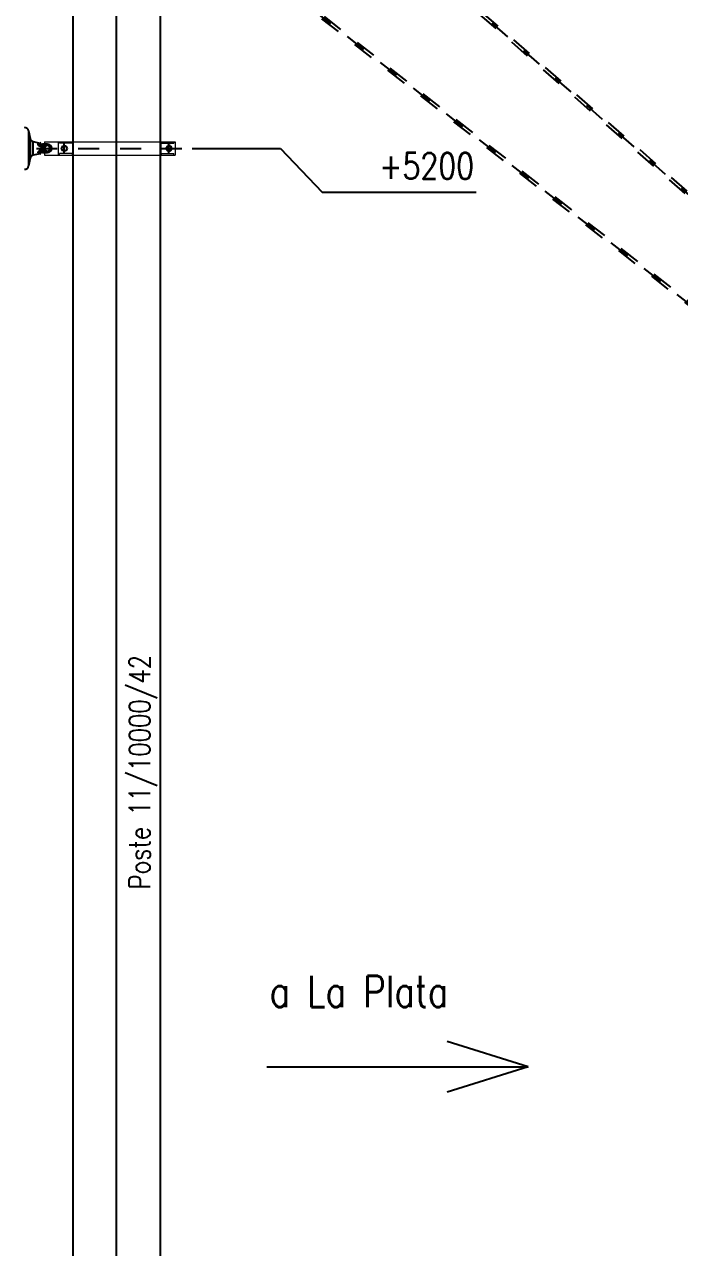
# Model space of a CAD drawing. Header units: millimetres. Extents: x -37020 to 35906, y -101 to 52234.
# Drawn here: x -51.73 to -48.6, y 393.75 to 399.59 of the extents above; entities that cross this region are included whole.
import ezdxf

# ---------------------------------------------------------------- set-up
doc = ezdxf.new("R2010")
doc.units = ezdxf.units.MM
doc.header["$PDMODE"] = 35
doc.header["$PDSIZE"] = 1
doc.linetypes.add('CENTER', pattern=[50.8, 31.75, -6.35, 6.35, -6.35])
doc.linetypes.add('CENTER2', pattern=[28.575, 19.05, -3.175, 3.175, -3.175])
for name, color, linetype in [('0_EJES', 1, 'CENTER2'), ('DIBUJO', 5, 'Continuous'), ('GE-Cotas', 1, 'Continuous'), ('M0_EQUIPOS', 2, 'Continuous'), ('M2_PLBULONES', 2, 'Continuous'), ('M_DIM', 1, 'Continuous')]:
    doc.layers.add(name, color=color, linetype=linetype)
doc.styles.add('ROMAN_SIMPLEX', font='ROMANS')
doc.styles.add('Romans', font='romans.shx', dxfattribs={"width": 0.8})
doc.styles.add('STYLE-MSF', font='simplex.shx', dxfattribs={"width": 0.8})
doc.dimstyles.new('COTAS GENERAL', dxfattribs={"dimscale": 0.1, "dimtxt": 2.5, "dimasz": 2.5, "dimexe": 1, "dimexo": 1, "dimgap": 1.25, "dimtad": 1, "dimzin": 1, "dimdsep": 46, "dimtxsty": 'Romans', "dimcen": 1, "dimclrd": 2, "dimclre": 1, "dimclrt": 3, "dimaunit": 1, "dimadec": 3, "dimazin": 0, "dimtfac": 1, "dimtix": 1, "dimtmove": 0, "dimatfit": 0, "dimfxl": 1, "dimtolj": 1, "dimarcsym": 0})

# ---------------------------------------------------------------- blocks, each defined once
blk = doc.blocks.new('*D313')
at = {"layer": 'Defpoints', "color": 0, "transparency": 16777216}
for p in [(-55.8202, 399.1444), (-56.9384, 398.9944), (-51.2936, 393.7944)]:
    blk.add_point(p, dxfattribs=at)
at = {"layer": 'GE-Cotas', "color": 1, "lineweight": -2, "transparency": 16777216}
for p, q in [((-56.2202, 398.9944), (-56.0202, 399.1444)), ((-56.0202, 399.1444), (-55.0527, 399.1444)), ((-56.8884, 398.9944), (-56.2202, 398.9944))]:
    blk.add_line(p, q, dxfattribs=at)
at = {"layer": 'GE-Cotas', "color": 3, "linetype": 'Continuous', "transparency": 16777216, "insert": (-55.4052, 399.2694), "char_height": 0.125, "attachment_point": 5, "style": 'Romans'}
blk.add_mtext('\\A1;{\\Fsimplex|c0;+ ~}5200', dxfattribs=at)
blk = doc.blocks.new('A$C1BC9721A')
at = {"layer": '0_EJES'}
for p, q in [((310.8, 63.5), (310.8, 0)), ((694.3, 31.8), (0, 31.8)), ((60.8, 53.2), (60.8, 10.3)), ((560.8, 53.2), (560.8, 10.3))]:
    blk.add_line(p, q, dxfattribs=at)
at = {"layer": 'M0_EQUIPOS', "color": 6, "linetype": 'Continuous', "lineweight": 15}
for p, q in [((30.8, 0), (30.8, 63.5)), ((655.8, 63.5), (30.8, 63.5)), ((37.5, 63.5), (37.5, 57.1)), ((98, 57.1), (98, 63.5)), ((99.2, 0), (99.2, 63.5)), ((522.3, 0), (522.3, 63.5)), ((523.6, 57.1), (523.6, 63.5)), ((584, 63.5), (584, 57.1)), ((590.8, 0), (590.8, 63.5)), ((655.8, 0), (655.8, 63.5)), ((655.8, 0), (30.8, 0)), ((98, 57.1), (37.5, 57.1)), ((37.5, 0), (37.5, 6.4)), ((98, 6.4), (37.5, 6.4)), ((98, 6.4), (98, 0)), ((523.6, 57.1), (584, 57.1)), ((523.6, 6.4), (523.6, 0)), ((523.6, 6.4), (584, 6.4)), ((584, 0), (584, 6.4))]:
    blk.add_line(p, q, dxfattribs=at)
at = {"layer": 'M2_PLBULONES', "linetype": 'Continuous'}
for p, q in [((53.9, 43.8), (46.9, 31.8)), ((46.9, 31.8), (53.9, 19.8)), ((67.7, 43.8), (53.9, 43.8)), ((53.9, 19.8), (67.7, 19.8)), ((74.6, 31.8), (67.7, 43.8)), ((67.7, 19.8), (74.6, 31.8)), ((546.9, 31.8), (553.9, 43.8)), ((553.9, 19.8), (546.9, 31.8)), ((553.9, 43.8), (567.7, 43.8)), ((567.7, 19.8), (553.9, 19.8)), ((567.7, 43.8), (574.6, 31.8)), ((574.6, 31.8), (567.7, 19.8))]:
    blk.add_line(p, q, dxfattribs=at)
for centre in [(60.8, 31.8), (560.8, 31.8)]:
    blk.add_circle(centre, 12, dxfattribs=at)
blk = doc.blocks.new('*D314')
at = {"layer": 'Defpoints', "color": 0, "transparency": 16777216}
for p in [(-50.9828, 399.0021), (-50.1108, 398.7933), (-51.2936, 393.8021)]:
    blk.add_point(p, dxfattribs=at)
at = {"layer": 'GE-Cotas', "color": 1, "lineweight": -2, "transparency": 16777216}
for p, q in [((-50.9328, 399.0021), (-50.5108, 399.0021)), ((-50.5108, 399.0021), (-50.3108, 398.7933)), ((-50.3108, 398.7933), (-49.5762, 398.7933))]:
    blk.add_line(p, q, dxfattribs=at)
at = {"layer": 'GE-Cotas', "color": 3, "linetype": 'Continuous', "transparency": 16777216, "insert": (-49.8123, 398.9183), "char_height": 0.125, "attachment_point": 5, "style": 'Romans'}
blk.add_mtext('\\A1;+5200', dxfattribs=at)
blk = doc.blocks.new('*D315')
at = {"layer": 'Defpoints', "color": 0, "transparency": 16777216}
for p in [(-50.2767, 401.5286), (-50.9828, 401.3322), (-51.2936, 393.8021)]:
    blk.add_point(p, dxfattribs=at)
at = {"layer": 'GE-Cotas', "color": 1, "lineweight": -2, "transparency": 16777216}
for p, q in [((-50.6767, 401.3322), (-50.4767, 401.5286)), ((-50.4767, 401.5286), (-49.7421, 401.5286)), ((-50.9328, 401.3322), (-50.6767, 401.3322))]:
    blk.add_line(p, q, dxfattribs=at)
at = {"layer": 'GE-Cotas', "color": 3, "linetype": 'Continuous', "transparency": 16777216, "insert": (-49.9781, 401.6536), "char_height": 0.125, "attachment_point": 5, "style": 'Romans'}
blk.add_mtext('\\A1;+7530', dxfattribs=at)
blk = doc.blocks.new('*D317')
at = {"layer": 'Defpoints', "color": 0, "transparency": 16777216}
for p in [(-55.7534, 400.2194), (-56.8151, 399.9619), (-51.2936, 394.1621)]:
    blk.add_point(p, dxfattribs=at)
at = {"layer": 'GE-Cotas', "color": 1, "lineweight": -2, "transparency": 16777216}
for p, q in [((-56.1534, 399.9619), (-55.9534, 400.2194)), ((-55.9534, 400.2194), (-54.9858, 400.2194)), ((-56.7651, 399.9619), (-56.1534, 399.9619))]:
    blk.add_line(p, q, dxfattribs=at)
at = {"layer": 'GE-Cotas', "color": 3, "linetype": 'Continuous', "transparency": 16777216, "insert": (-55.3384, 400.3444), "char_height": 0.125, "attachment_point": 5, "style": 'Romans'}
blk.add_mtext('\\A1;{\\Fsimplex|c0;+ ~}5800', dxfattribs=at)
blk = doc.blocks.new('*D318')
at = {"layer": 'Defpoints', "color": 0, "transparency": 16777216}
for p in [(-49.5884, 400.1496), (-50.9828, 399.9619), (-51.2936, 393.8021)]:
    blk.add_point(p, dxfattribs=at)
at = {"layer": 'GE-Cotas', "color": 1, "lineweight": -2, "transparency": 16777216}
for p, q in [((-49.9884, 399.9619), (-49.7884, 400.1496)), ((-49.7884, 400.1496), (-49.0539, 400.1496)), ((-50.9328, 399.9619), (-49.9884, 399.9619))]:
    blk.add_line(p, q, dxfattribs=at)
at = {"layer": 'GE-Cotas', "color": 3, "linetype": 'Continuous', "transparency": 16777216, "insert": (-49.2899, 400.2746), "char_height": 0.125, "attachment_point": 5, "style": 'Romans'}
blk.add_mtext('\\A1;+6160', dxfattribs=at)
blk = doc.blocks.new('POSTE')
at = {"layer": 'M0_EQUIPOS', "color": 3}
for p, q in [((-0.21, -2.2216), (-0.21, 8.7784)), ((0.21, 8.7784), (0.21, -2.2216))]:
    blk.add_line(p, q, dxfattribs=at)
blk = doc.blocks.new('RIENDA RB')
at = {"layer": 'M0_EQUIPOS', "color": 1, "linetype": 'CENTER'}
for p, q in [((313.6, 0), (8499.9, -6403)), ((990.9, -520.3), (7977.3, -5979.5)), ((979.6, -530.3), (7971.7, -5993.6))]:
    blk.add_line(p, q, dxfattribs=at)
blk = doc.blocks.new('RIENDA RA')
at = {"layer": '0_EJES'}
for p, q in [((8500, -7143), (315, 0)), ((7991, -6708.8), (949, -563.3)), ((8000.9, -6697.5), (958.8, -552))]:
    blk.add_line(p, q, dxfattribs=at)

msp = doc.modelspace()

# ---------------------------------------------------------------- linework, layer by layer
at = {"layer": '0_EJES', "linetype": 'CENTER'}
msp.add_line((-51.2936, 391.1521), (-51.2936, 402.1521), dxfattribs=at)
at = {"layer": '0_EJES'}
for p, q in [((-51.5436, 398.9806), (-51.5436, 399.0236)), ((-51.2936, 398.9704), (-51.2936, 399.0339)), ((-51.0436, 398.9806), (-51.0436, 399.0236))]:
    msp.add_line(p, q, dxfattribs=at)
at = {"layer": 'M0_EQUIPOS', "color": 1}
for p, q in [((-51.7144, 399.0863), (-51.7064, 399.0486)), ((-51.7144, 399.0863), (-51.7144, 398.918)), ((-51.7064, 399.0486), (-51.7064, 398.9557)), ((-51.6925, 399.0347), (-51.6599, 399.0277)), ((-51.6925, 398.9696), (-51.6925, 399.0347)), ((-51.6599, 399.0277), (-51.6599, 399.0271)), ((-51.6516, 399.0171), (-51.624, 399.0171)), ((-51.624, 398.9871), (-51.6516, 398.9871)), ((-51.6507, 399.0223), (-51.6485, 399.0222)), ((-51.6507, 399.0223), (-51.6485, 399.0222)), ((-51.6507, 399.0223), (-51.6485, 399.0222)), ((-51.6507, 399.0223), (-51.6507, 399.0223)), ((-51.6485, 399.0222), (-51.6477, 399.0222)), ((-51.6485, 399.0222), (-51.6442, 399.0221)), ((-51.6485, 399.0222), (-51.6485, 399.0222)), ((-51.624, 399.0221), (-51.6477, 399.0221)), ((-51.6476, 399.0074), (-51.6476, 398.9968)), ((-51.624, 399.0171), (-51.624, 399.0221)), ((-51.624, 398.9871), (-51.624, 398.9821)), ((-51.7064, 398.9557), (-51.7144, 398.918)), ((-51.6599, 398.9765), (-51.6925, 398.9696)), ((-51.6599, 398.9771), (-51.6599, 398.9765)), ((-51.6485, 398.982), (-51.6507, 398.982)), ((-51.6507, 398.982), (-51.6507, 398.9819)), ((-51.6442, 398.9821), (-51.6485, 398.982)), ((-51.6485, 398.982), (-51.6485, 398.982)), ((-51.6477, 398.9821), (-51.624, 398.9821))]:
    msp.add_line(p, q, dxfattribs=at)
at = {"layer": 'M0_EQUIPOS', "color": 6, "linetype": 'Continuous', "lineweight": 15}
for p, q in [((-51.5669, 399.0339), (-51.5669, 399.0275)), ((-51.5064, 399.0275), (-51.5669, 399.0275)), ((-51.5064, 399.0275), (-51.5064, 399.0339)), ((-51.5052, 399.0339), (-51.5052, 398.9704)), ((-51.0821, 399.0339), (-51.0821, 398.9704)), ((-51.0808, 399.0275), (-51.0808, 399.0339)), ((-51.0808, 399.0275), (-51.0204, 399.0275)), ((-51.0204, 399.0339), (-51.0204, 399.0275)), ((-51.0136, 399.0339), (-51.0136, 398.9704)), ((-51.5064, 398.9768), (-51.5669, 398.9768)), ((-51.5669, 398.9704), (-51.5669, 398.9768)), ((-51.5064, 398.9768), (-51.5064, 398.9704)), ((-51.0808, 398.9768), (-51.0204, 398.9768)), ((-51.0808, 398.9768), (-51.0808, 398.9704)), ((-51.0204, 398.9704), (-51.0204, 398.9768))]:
    msp.add_line(p, q, dxfattribs=at)
at = {"layer": 'M0_EQUIPOS', "color": 1, "flags": 128}
for points in [[(-51.6553, 399.0109), (-51.6549, 399.0116), (-51.6544, 399.0124), (-51.654, 399.0131), (-51.6535, 399.0139), (-51.653, 399.0147), (-51.6525, 399.0155), (-51.6521, 399.0163), (-51.6516, 399.0171)], [(-51.6553, 398.9934), (-51.6549, 398.9926), (-51.6544, 398.9919), (-51.654, 398.9911), (-51.6535, 398.9903), (-51.653, 398.9895), (-51.6525, 398.9887), (-51.6521, 398.9879), (-51.6516, 398.9871)], [(-51.6476, 399.0074), (-51.6471, 399.0079), (-51.6467, 399.0084), (-51.6462, 399.009), (-51.6457, 399.0095), (-51.6453, 399.01), (-51.6448, 399.0105), (-51.6443, 399.011), (-51.6438, 399.0115)], [(-51.6476, 398.9968), (-51.6471, 398.9963), (-51.6467, 398.9958), (-51.6462, 398.9953), (-51.6457, 398.9948), (-51.6453, 398.9943), (-51.6448, 398.9937), (-51.6443, 398.9932), (-51.6438, 398.9927)]]:
    msp.add_lwpolyline(points, dxfattribs=at)
at = {"layer": 'M0_EQUIPOS', "color": 1}
for centre, radius, start, end in [((-51.734, 399.0821), 0.02, 11.98678, 90), ((-51.6888, 399.0523), 0.018, 191.98678, 257.98441), ((-51.661, 399.0229), 0.005, 11.5672, 77.98441), ((-51.6609, 399.0223), 0.00497, 22.85376, 78.54383), ((-51.658, 399.0211), 0.00318, 43.51785, 96.98525), ((-51.6477, 399.0261), 0.00394, 257.89005, 270.13275), ((-51.6525, 399.0021), 0.00724, 312.56249, 47.43751), ((-51.6525, 399.0021), 0.0128, 312.56249, 47.43751), ((-51.624, 399.0021), 0.02, 270, 90), ((-51.624, 399.0021), 0.015, 270, 90), ((-51.6888, 398.9519), 0.018, 102.01559, 168.01322), ((-51.661, 398.9814), 0.005, 282.01559, 347.66186), ((-51.6609, 398.982), 0.00497, 281.44622, 337.72373), ((-51.658, 398.9831), 0.00318, 262.95168, 316.46321), ((-51.6477, 398.978), 0.00409, 90.09389, 101.88331), ((-51.734, 398.9221), 0.02, 270, 348.01322)]:
    msp.add_arc(centre, radius, start, end, dxfattribs=at)
for points, knots in [([(-51.6584, 399.0243), (-51.6598, 399.0243), (-51.662, 399.0243), (-51.665, 399.0239), (-51.6669, 399.0234), (-51.6683, 399.0228), (-51.6691, 399.0222), (-51.6696, 399.0215), (-51.6697, 399.0207), (-51.6696, 399.02), (-51.669, 399.0189), (-51.6682, 399.018), (-51.6667, 399.0166), (-51.6642, 399.0149), (-51.6601, 399.0128), (-51.6569, 399.0115), (-51.6553, 399.0109)], [0, 0, 0, 0, 0.134131, 0.217, 0.299607, 0.343777, 0.387733, 0.429921, 0.446773, 0.483545, 0.505141, 0.577855, 0.594538, 0.694983, 0.847277, 1, 1, 1, 1]), ([(-51.6553, 398.9934), (-51.6561, 398.9931), (-51.6581, 398.9923), (-51.6614, 398.9908), (-51.6645, 398.9891), (-51.6668, 398.9875), (-51.6683, 398.9862), (-51.6694, 398.9848), (-51.6697, 398.9837), (-51.6696, 398.9829), (-51.6693, 398.9823), (-51.6686, 398.9816), (-51.6676, 398.9811), (-51.6656, 398.9804), (-51.6625, 398.98), (-51.6598, 398.9799), (-51.6584, 398.9799)], [0, 0, 0, 0, 0.069456, 0.196234, 0.322712, 0.383476, 0.443991, 0.506117, 0.543534, 0.566286, 0.610443, 0.628789, 0.683449, 0.738429, 0.859928, 1, 1, 1, 1]), ([(-51.6516, 399.0171), (-51.6532, 399.0173), (-51.6565, 399.0178), (-51.6607, 399.0185), (-51.6635, 399.0192), (-51.6649, 399.0197), (-51.6655, 399.02), (-51.6658, 399.0202), (-51.6659, 399.0203), (-51.6659, 399.0205), (-51.6659, 399.0206), (-51.6657, 399.0208), (-51.6651, 399.0211), (-51.6634, 399.0215), (-51.6605, 399.0218), (-51.655, 399.0221), (-51.6508, 399.0221), (-51.6477, 399.0221)], [0, 0, 0, 0, 0.146869, 0.294047, 0.367547, 0.404331, 0.422759, 0.430633, 0.438578, 0.443363, 0.448137, 0.454928, 0.467693, 0.512513, 0.620088, 0.728863, 1, 1, 1, 1]), ([(-51.6477, 398.9821), (-51.651, 398.9821), (-51.656, 398.9822), (-51.6617, 398.9825), (-51.6643, 398.9829), (-51.6654, 398.9833), (-51.6657, 398.9834), (-51.6659, 398.9836), (-51.6659, 398.9838), (-51.6659, 398.9839), (-51.6657, 398.9841), (-51.6651, 398.9845), (-51.6634, 398.9851), (-51.6608, 398.9857), (-51.6567, 398.9864), (-51.6536, 398.9868), (-51.6516, 398.9871)], [0, 0, 0, 0, 0.293836, 0.440817, 0.514443, 0.530742, 0.547208, 0.552651, 0.558169, 0.563004, 0.569967, 0.583328, 0.631374, 0.726336, 0.822151, 1, 1, 1, 1]), ([(-51.6599, 399.0271), (-51.6598, 399.0268), (-51.6597, 399.0261), (-51.6588, 399.0249), (-51.6584, 399.0243)], [0, 0, 0, 0, 0.547147, 1, 1, 1, 1]), ([(-51.6584, 399.0243), (-51.6581, 399.024), (-51.6573, 399.0233), (-51.6554, 399.0227), (-51.6532, 399.0224), (-51.6515, 399.0223), (-51.6507, 399.0223)], [0, 0, 0, 0, 0.230021, 0.460721, 0.736558, 1, 1, 1, 1]), ([(-51.6564, 399.0242), (-51.6564, 399.0242), (-51.6564, 399.0242), (-51.6563, 399.024), (-51.6561, 399.0237), (-51.6558, 399.0235), (-51.6557, 399.0233)], [0, 0, 0, 0, 0.072028, 0.366042, 0.713178, 1, 1, 1, 1]), ([(-51.6557, 399.0233), (-51.6557, 399.0233), (-51.6556, 399.0233), (-51.6554, 399.0231), (-51.6549, 399.0229), (-51.6542, 399.0227), (-51.6531, 399.0225), (-51.652, 399.0224), (-51.6511, 399.0224), (-51.6507, 399.0223)], [0, 0, 0, 0, 0.157036, 0.292402, 0.409981, 0.540009, 0.685554, 0.845059, 1, 1, 1, 1]), ([(-51.6553, 399.0109), (-51.654, 399.0104), (-51.6514, 399.0093), (-51.6489, 399.0081), (-51.6476, 399.0074)], [0, 0, 0, 0, 0.49921, 1, 1, 1, 1]), ([(-51.6476, 398.9968), (-51.6489, 398.9962), (-51.6514, 398.9949), (-51.654, 398.9939), (-51.6553, 398.9934)], [0, 0, 0, 0, 0.498769, 1, 1, 1, 1]), ([(-51.6438, 399.0115), (-51.6451, 399.0126), (-51.6475, 399.0146), (-51.6502, 399.0163), (-51.6516, 399.0171)], [0, 0, 0, 0, 0.497098, 1, 1, 1, 1]), ([(-51.6516, 398.9871), (-51.6502, 398.9879), (-51.6475, 398.9896), (-51.6451, 398.9917), (-51.6438, 398.9927)], [0, 0, 0, 0, 0.497897, 1, 1, 1, 1]), ([(-51.6584, 398.9799), (-51.6588, 398.9794), (-51.6597, 398.9782), (-51.6598, 398.9775), (-51.6599, 398.9771)], [0, 0, 0, 0, 0.452885, 1, 1, 1, 1]), ([(-51.6507, 398.982), (-51.6517, 398.9819), (-51.6535, 398.9818), (-51.6559, 398.9814), (-51.6576, 398.9808), (-51.6582, 398.9802), (-51.6584, 398.9799)], [0, 0, 0, 0, 0.326805, 0.583426, 0.841934, 1, 1, 1, 1]), ([(-51.6557, 398.9809), (-51.6559, 398.9807), (-51.6561, 398.9804), (-51.6564, 398.9801), (-51.6564, 398.9801), (-51.6564, 398.9801)], [0, 0, 0, 0, 0.376695, 0.729247, 1, 1, 1, 1]), ([(-51.6507, 398.9819), (-51.6508, 398.9819), (-51.6513, 398.9819), (-51.6523, 398.9818), (-51.6535, 398.9817), (-51.6544, 398.9815), (-51.6551, 398.9813), (-51.6555, 398.9811), (-51.6557, 398.9809), (-51.6557, 398.9809), (-51.6557, 398.9809)], [0, 0, 0, 0, 0.025879, 0.202341, 0.354354, 0.500108, 0.636108, 0.761288, 0.894588, 1, 1, 1, 1]), ([(-51.6485, 398.982), (-51.6491, 398.982), (-51.6498, 398.982), (-51.6505, 398.9819), (-51.6507, 398.9819)], [0, 0, 0, 0, 0.70041, 1, 1, 1, 1]), ([(-51.6442, 398.9821), (-51.6445, 398.9821), (-51.646, 398.9821), (-51.6475, 398.982), (-51.6485, 398.982)], [0, 0, 0, 0, 0.255946, 1, 1, 1, 1])]:
    msp.add_open_spline(points, degree=3, knots=knots, dxfattribs=at)
at = {"layer": 'M2_PLBULONES', "linetype": 'Continuous'}
for p, q in [((-51.5575, 399.0021), (-51.5506, 399.0141)), ((-51.5506, 398.9901), (-51.5575, 399.0021)), ((-51.5506, 399.0141), (-51.5367, 399.0141)), ((-51.5367, 398.9901), (-51.5506, 398.9901)), ((-51.5367, 399.0141), (-51.5298, 399.0021)), ((-51.5298, 399.0021), (-51.5367, 398.9901)), ((-51.0506, 399.0141), (-51.0575, 399.0021)), ((-51.0575, 399.0021), (-51.0506, 398.9901)), ((-51.0367, 399.0141), (-51.0506, 399.0141)), ((-51.0506, 398.9901), (-51.0367, 398.9901)), ((-51.0298, 399.0021), (-51.0367, 399.0141)), ((-51.0367, 398.9901), (-51.0298, 399.0021))]:
    msp.add_line(p, q, dxfattribs=at)
for centre in [(-51.5436, 399.0021), (-51.0436, 399.0021)]:
    msp.add_circle(centre, 0.012, dxfattribs=at)
at = {"layer": 'M2_PLBULONES', "color": 1, "linetype": 'Continuous', "lineweight": 15}
for start, end in [(120, 180), (180, 240), (60, 120), (240, 300), (0, 60), (300, 0)]:
    msp.add_arc((-51.624, 399.0021), 0.012, start, end, dxfattribs=at)
for points, knots in [([(-51.636, 399.009), (-51.635, 399.0096), (-51.633, 399.0107), (-51.631, 399.0119), (-51.63, 399.0125)], [0, 0, 0, 0, 0.495444, 1, 1, 1, 1]), ([(-51.636, 399.0021), (-51.636, 399.0027), (-51.636, 399.005), (-51.636, 399.0073), (-51.636, 399.009)], [0, 0, 0, 0, 0.232325, 1, 1, 1, 1]), ([(-51.636, 398.9952), (-51.636, 398.9957), (-51.636, 398.997), (-51.636, 398.9993), (-51.636, 399.0012), (-51.636, 399.0021)], [0, 0, 0, 0, 0.211454, 0.603081, 1, 1, 1, 1]), ([(-51.63, 398.9917), (-51.6301, 398.9918), (-51.6312, 398.9924), (-51.6332, 398.9936), (-51.6351, 398.9947), (-51.636, 398.9952)], [0, 0, 0, 0, 0.0700826, 0.5307907, 1, 1, 1, 1]), ([(-51.63, 399.0125), (-51.6298, 399.0126), (-51.6288, 399.0132), (-51.6267, 399.0144), (-51.6249, 399.0154), (-51.624, 399.016)], [0, 0, 0, 0, 0.0701458, 0.5307558, 1, 1, 1, 1]), ([(-51.624, 398.9883), (-51.6249, 398.9888), (-51.6269, 398.99), (-51.6289, 398.9911), (-51.63, 398.9917)], [0, 0, 0, 0, 0.495444, 1, 1, 1, 1]), ([(-51.624, 399.016), (-51.623, 399.0154), (-51.621, 399.0143), (-51.619, 399.0131), (-51.618, 399.0125)], [0, 0, 0, 0, 0.495448, 1, 1, 1, 1]), ([(-51.618, 398.9917), (-51.6181, 398.9916), (-51.6192, 398.991), (-51.6212, 398.9898), (-51.6231, 398.9888), (-51.624, 398.9883)], [0, 0, 0, 0, 0.0700826, 0.5308196, 1, 1, 1, 1]), ([(-51.618, 399.0125), (-51.6178, 399.0124), (-51.6168, 399.0118), (-51.6147, 399.0106), (-51.6129, 399.0096), (-51.612, 399.009)], [0, 0, 0, 0, 0.070055, 0.530806, 1, 1, 1, 1]), ([(-51.612, 398.9952), (-51.6129, 398.9946), (-51.6149, 398.9935), (-51.6169, 398.9923), (-51.618, 398.9917)], [0, 0, 0, 0, 0.4954292, 1, 1, 1, 1]), ([(-51.612, 399.009), (-51.612, 399.0073), (-51.612, 399.005), (-51.612, 399.0027), (-51.612, 399.0021)], [0, 0, 0, 0, 0.767675, 1, 1, 1, 1]), ([(-51.612, 399.0021), (-51.612, 399.0012), (-51.612, 398.9994), (-51.612, 398.997), (-51.612, 398.9957), (-51.612, 398.9952)], [0, 0, 0, 0, 0.3913226, 0.7885467, 1, 1, 1, 1])]:
    msp.add_open_spline(points, degree=3, knots=knots, dxfattribs=at)
at = {"layer": 'M_DIM', "color": 3}
for p, q in [((-49.3268, 394.6122), (-49.7141, 394.7335)), ((-50.5759, 394.6122), (-49.3268, 394.6122)), ((-49.3268, 394.6122), (-49.7141, 394.4909))]:
    msp.add_line(p, q, dxfattribs=at)

# ---------------------------------------------------------------- block references
at = {"xscale": -1}
msp.add_blockref('POSTE', (-51.2936, 393.3737), dxfattribs=at)
at = {"layer": 'DIBUJO', "xscale": 0.001000000000001222, "yscale": 0.001000000000001222, "zscale": 0.001000000000001222, "rotation": 180}
msp.add_blockref('A$C1BC9721A', (-50.9828, 399.0339), dxfattribs=at)
at = {"layer": 'M0_EQUIPOS', "xscale": 0.001, "yscale": 0.001, "zscale": 0.001}
for name, p in [('RIENDA RA', (-51.2936, 400.8922)), ('RIENDA RB', (-51.2936, 400.1522))]:
    msp.add_blockref(name, p, dxfattribs=at)

# ---------------------------------------------------------------- texts
at = {"layer": 'GE-Cotas', "color": 2, "linetype": 'Continuous', "style": 'ROMAN_SIMPLEX', "width": 0.8}
msp.add_text('Poste 11/10000/42', height=0.1, rotation=90, dxfattribs=at).set_placement((-51.1338, 395.4601))
at = {"layer": 'M_DIM', "color": 3, "style": 'STYLE-MSF', "width": 0.8}
msp.add_text('a La Plata', height=0.15, dxfattribs=at).set_placement((-50.5628, 394.8978))

# ---------------------------------------------------------------- dimensions: what is measured, and where the dimension line sits
at = {"layer": 'GE-Cotas'}
for feature_location, offset, origin, text, picture, middle in [((-50.9828, 401.3322), (0.7062, 0.1964), (-51.2936, 393.8021), '+<>', '*D315', (-49.9781, 401.6536)), ((-56.8151, 399.9619), (1.0617, 0.2575), (-51.2936, 394.1621), '{\\Fsimplex|c0;+ ~}<>', '*D317', (-55.3384, 400.3444)), ((-50.9828, 399.9619), (1.3945, 0.1878), (-51.2936, 393.8021), '+<>', '*D318', (-49.2899, 400.2746)), ((-56.9384, 398.9944), (1.1181, 0.1501), (-51.2936, 393.7944), '{\\Fsimplex|c0;+ ~}<>', '*D313', (-55.4052, 399.2694)), ((-50.9828, 399.0021), (0.8721, -0.2088), (-51.2936, 393.8021), '+<>', '*D314', (-49.8123, 398.9183))]:
    dim = msp.add_ordinate_dim(feature_location=feature_location, offset=offset, dtype=0, origin=origin, text=text, dimstyle='COTAS GENERAL', override={"dimscale": 0.05, "dimasz": 2, "dimdec": 0, "dimlfac": 1000, "dimdsep": 44}, dxfattribs=at)
    dim.commit()
    dim.dimension.update_dxf_attribs({"geometry": picture, "text_midpoint": middle})

doc.saveas('drawing.dxf')
